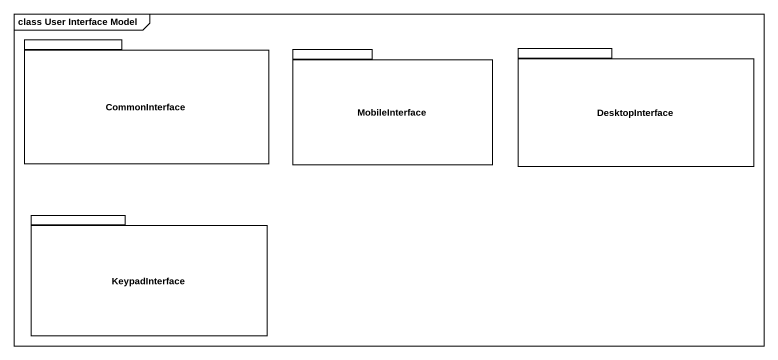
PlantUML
@startuml
mainframe class User Interface Model
package CommonInterface {
}
package MobileInterface {
}
package DesktopInterface {
}
package KeypadInterface {
}
@enduml
